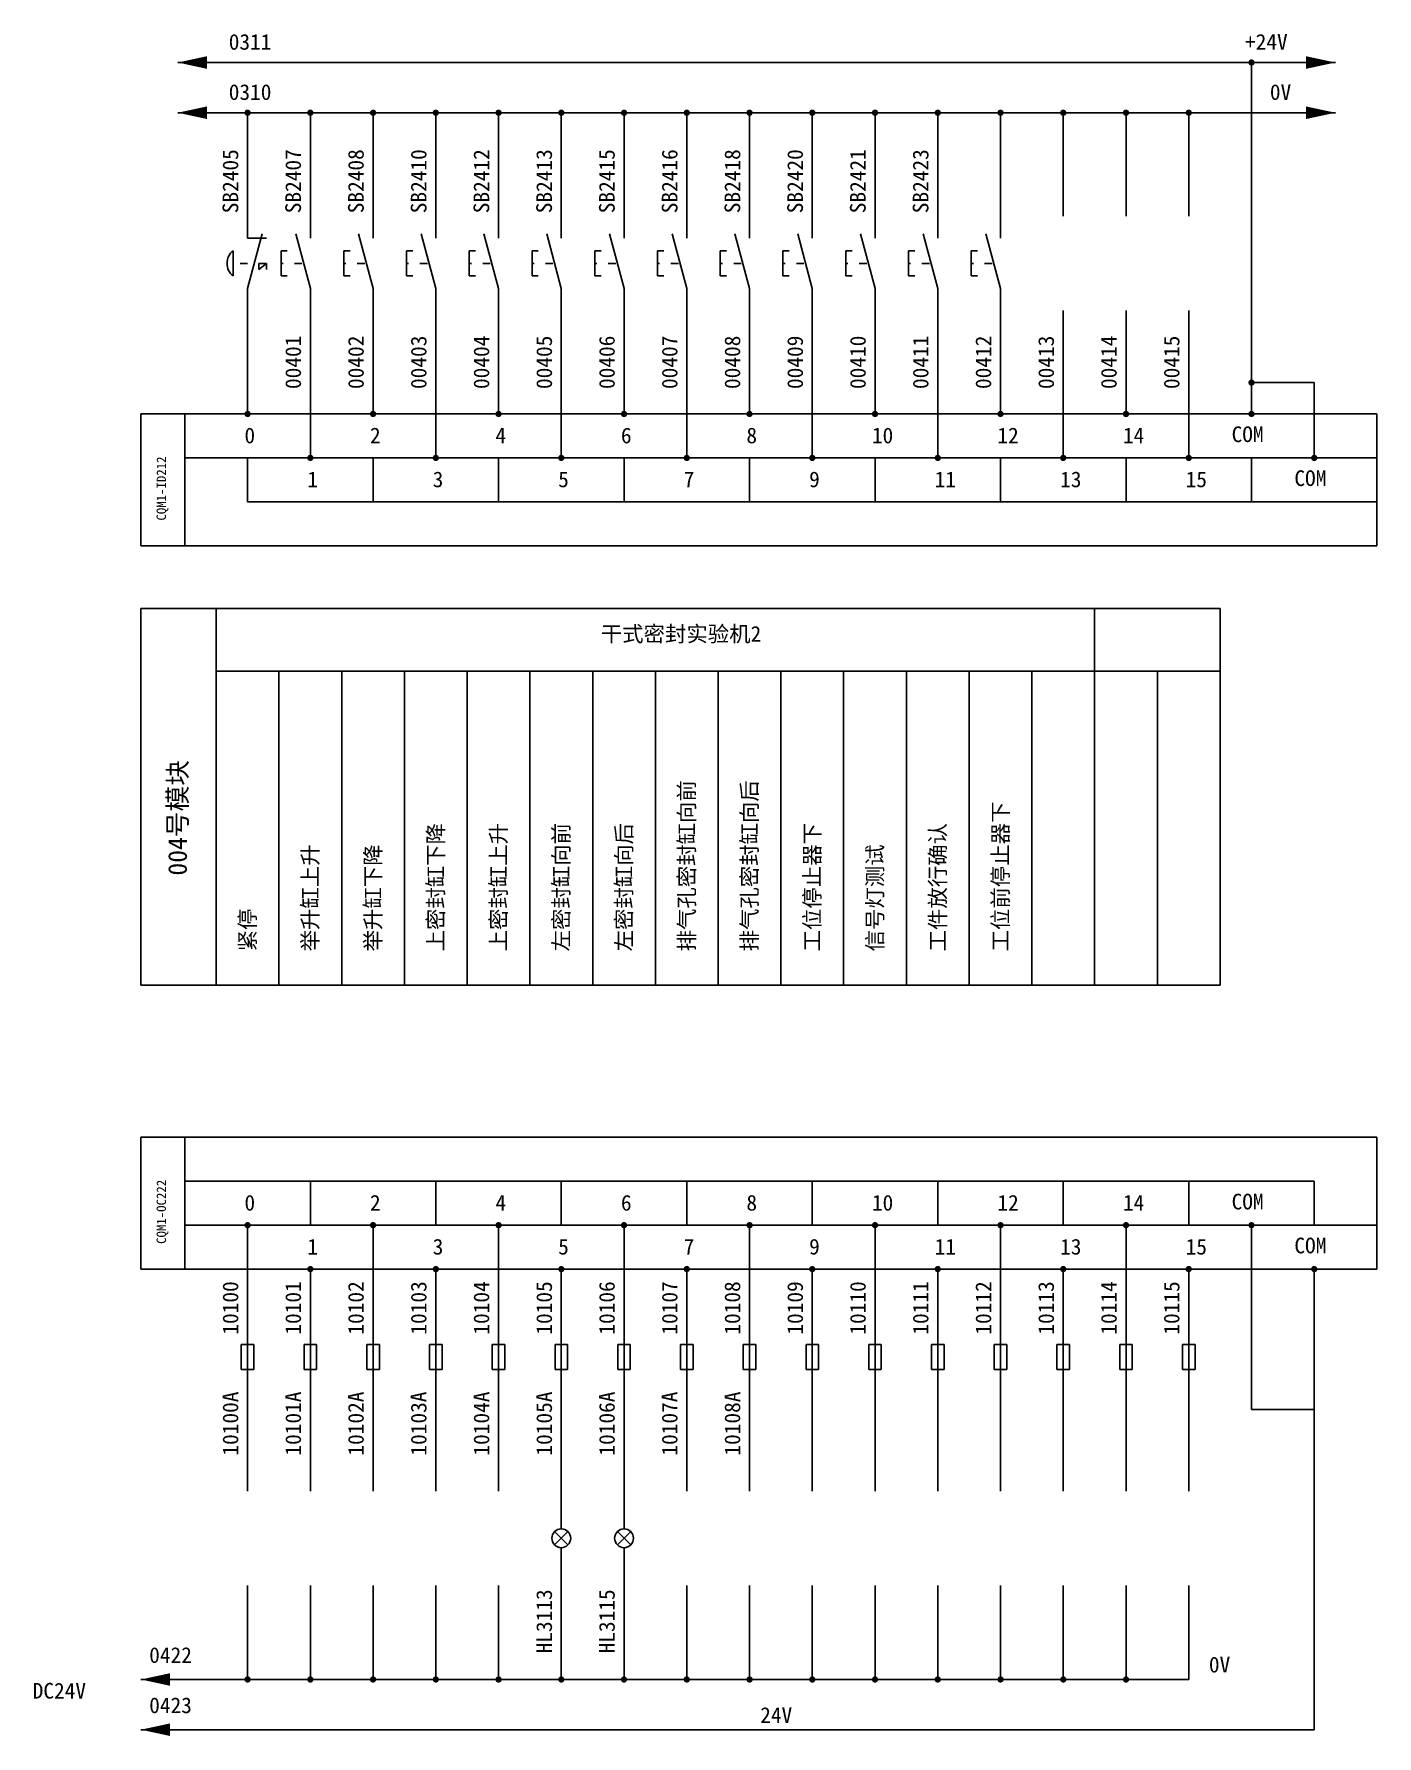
# Model space of a CAD drawing. Header units: millimetres. Extents: x 238 to 703, y -83 to 446.
# Drawn here: x 488.9 to 703, y 175.1 to 446.3 of the extents above; entities that cross this region are included whole.
import ezdxf

# ---------------------------------------------------------------- set-up
doc = ezdxf.new("R2010")
doc.units = ezdxf.units.MM
doc.header["$LTSCALE"] = 0.1
doc.linetypes.add('ACAD_ISO03W100', pattern=[30, 12, -18])

msp = doc.modelspace()

# ---------------------------------------------------------------- linework, layer by layer
for p, q in [((696.33, 441.76), (511.84, 441.76)), ((682.97, 433.76), (682.97, 441.76)), ((511.84, 433.76), (696.33, 433.76)), ((522.97, 413.76), (522.97, 433.76)), ((532.97, 413.76), (532.97, 433.76)), ((542.97, 413.76), (542.97, 433.76)), ((552.97, 413.76), (552.97, 433.76)), ((562.97, 413.76), (562.97, 433.76)), ((572.97, 413.76), (572.97, 433.76)), ((582.97, 413.76), (582.97, 433.76)), ((592.97, 413.76), (592.97, 433.76)), ((602.97, 413.76), (602.97, 433.76)), ((612.97, 413.76), (612.97, 433.76)), ((622.97, 413.76), (622.97, 433.76)), ((632.97, 413.76), (632.97, 433.76)), ((642.97, 413.76), (642.97, 433.76)), ((652.97, 417.26), (652.97, 433.76)), ((662.97, 417.26), (662.97, 433.76)), ((672.97, 417.26), (672.97, 433.76)), ((682.97, 385.76), (682.97, 433.76)), ((522.97, 405.76), (525.29, 414.45)), ((522.97, 413.76), (525.97, 413.76)), ((532.97, 405.76), (530.64, 414.45)), ((542.97, 405.76), (540.64, 414.45)), ((552.97, 405.76), (550.64, 414.45)), ((562.97, 405.76), (560.64, 414.45)), ((572.97, 405.76), (570.64, 414.45)), ((582.97, 405.76), (580.64, 414.45)), ((592.97, 405.76), (590.64, 414.45)), ((602.97, 405.76), (600.64, 414.45)), ((612.97, 405.76), (610.64, 414.45)), ((622.97, 405.76), (620.64, 414.45)), ((632.97, 405.76), (630.64, 414.45)), ((642.97, 405.76), (640.64, 414.45)), ((520.69, 409.76), (520.69, 411.76)), ((520.69, 409.76), (520.69, 407.76)), ((524.77, 408.76), (524.77, 409.76)), ((524.77, 408.76), (525.97, 409.76)), ((525.97, 409.76), (525.97, 408.76)), ((528.3, 409.76), (528.3, 411.76)), ((528.3, 411.76), (529.3, 411.76)), ((528.3, 409.76), (528.3, 407.76)), ((538.3, 411.76), (539.3, 411.76)), ((538.3, 409.76), (538.3, 411.76)), ((538.3, 409.76), (538.3, 407.76)), ((548.3, 411.76), (549.3, 411.76)), ((548.3, 409.76), (548.3, 411.76)), ((548.3, 409.76), (548.3, 407.76)), ((558.3, 411.76), (559.3, 411.76)), ((558.3, 409.76), (558.3, 411.76)), ((558.3, 409.76), (558.3, 407.76)), ((568.3, 411.76), (569.3, 411.76)), ((568.3, 409.76), (568.3, 411.76)), ((568.3, 409.76), (568.3, 407.76)), ((578.3, 411.76), (579.3, 411.76)), ((578.3, 409.76), (578.3, 411.76)), ((578.3, 409.76), (578.3, 407.76)), ((588.3, 411.76), (589.3, 411.76)), ((588.3, 409.76), (588.3, 411.76)), ((588.3, 409.76), (588.3, 407.76)), ((598.3, 411.76), (599.3, 411.76)), ((598.3, 409.76), (598.3, 411.76)), ((598.3, 409.76), (598.3, 407.76)), ((608.3, 411.76), (609.3, 411.76)), ((608.3, 409.76), (608.3, 411.76)), ((608.3, 409.76), (608.3, 407.76)), ((618.3, 411.76), (619.3, 411.76)), ((618.3, 409.76), (618.3, 411.76)), ((618.3, 409.76), (618.3, 407.76)), ((628.3, 411.76), (629.3, 411.76)), ((628.3, 409.76), (628.3, 411.76)), ((628.3, 409.76), (628.3, 407.76)), ((638.3, 411.76), (639.3, 411.76)), ((638.3, 409.76), (638.3, 411.76)), ((638.3, 409.76), (638.3, 407.76)), ((528.3, 407.76), (529.3, 407.76)), ((538.3, 407.76), (539.3, 407.76)), ((548.3, 407.76), (549.3, 407.76)), ((558.3, 407.76), (559.3, 407.76)), ((568.3, 407.76), (569.3, 407.76)), ((578.3, 407.76), (579.3, 407.76)), ((588.3, 407.76), (589.3, 407.76)), ((598.3, 407.76), (599.3, 407.76)), ((608.3, 407.76), (609.3, 407.76)), ((618.3, 407.76), (619.3, 407.76)), ((628.3, 407.76), (629.3, 407.76)), ((638.3, 407.76), (639.3, 407.76)), ((522.97, 405.76), (522.97, 385.76)), ((532.97, 378.76), (532.97, 405.76)), ((532.97, 405.76), (532.97, 378.76)), ((542.97, 385.76), (542.97, 405.76)), ((542.97, 405.76), (542.97, 385.76)), ((552.97, 385.76), (552.97, 405.76)), ((552.97, 405.76), (552.97, 385.76)), ((562.97, 385.76), (562.97, 405.76)), ((562.97, 405.76), (562.97, 385.76)), ((572.97, 378.76), (572.97, 405.76)), ((572.97, 405.76), (572.97, 378.76)), ((582.97, 385.76), (582.97, 405.76)), ((582.97, 405.76), (582.97, 385.76)), ((592.97, 378.76), (592.97, 405.76)), ((592.97, 405.76), (592.97, 378.76)), ((602.97, 385.76), (602.97, 405.76)), ((602.97, 405.76), (602.97, 385.76)), ((612.97, 378.76), (612.97, 405.76)), ((612.97, 405.76), (612.97, 378.76)), ((622.97, 385.76), (622.97, 405.76)), ((622.97, 405.76), (622.97, 385.76)), ((632.97, 378.76), (632.97, 405.76)), ((632.97, 405.76), (632.97, 378.76)), ((642.97, 385.76), (642.97, 405.76)), ((642.97, 405.76), (642.97, 385.76)), ((652.97, 378.76), (652.97, 402.26)), ((652.97, 402.26), (652.97, 378.76)), ((662.97, 385.76), (662.97, 402.26)), ((662.97, 402.26), (662.97, 385.76)), ((672.97, 378.76), (672.97, 402.26)), ((672.97, 402.26), (672.97, 378.76)), ((692.97, 390.76), (682.97, 390.76)), ((692.97, 385.76), (692.97, 390.76)), ((512.97, 385.76), (505.97, 385.76)), ((505.97, 364.76), (505.97, 385.76)), ((702.97, 385.76), (512.97, 385.76)), ((512.97, 385.76), (512.97, 364.76)), ((552.97, 385.76), (552.97, 378.76)), ((692.97, 385.76), (692.97, 378.76)), ((702.97, 378.76), (702.97, 385.76)), ((702.97, 378.76), (512.97, 378.76)), ((522.97, 378.76), (522.97, 371.76)), ((542.97, 378.76), (542.97, 371.76)), ((542.97, 371.76), (542.97, 378.76)), ((562.97, 378.76), (562.97, 371.76)), ((562.97, 371.76), (562.97, 378.76)), ((582.97, 378.76), (582.97, 371.76)), ((582.97, 371.76), (582.97, 378.76)), ((602.97, 378.76), (602.97, 371.76)), ((602.97, 371.76), (602.97, 378.76)), ((622.97, 378.76), (622.97, 371.76)), ((622.97, 371.76), (622.97, 378.76)), ((642.97, 378.76), (642.97, 371.76)), ((642.97, 371.76), (642.97, 378.76)), ((662.97, 378.76), (662.97, 371.76)), ((662.97, 371.76), (662.97, 378.76)), ((682.97, 371.76), (682.97, 378.76)), ((702.97, 371.76), (702.97, 378.76)), ((702.97, 371.76), (522.97, 371.76)), ((702.97, 364.76), (702.97, 371.76)), ((505.97, 364.76), (682.97, 364.76)), ((682.97, 364.76), (702.97, 364.76)), ((505.97, 354.76), (517.97, 354.76)), ((505.97, 294.76), (505.97, 354.76)), ((517.97, 344.76), (517.97, 354.76)), ((527.97, 354.76), (517.97, 354.76)), ((537.97, 354.76), (527.97, 354.76)), ((547.97, 354.76), (537.97, 354.76)), ((557.97, 354.76), (547.97, 354.76)), ((567.97, 354.76), (557.97, 354.76)), ((577.97, 354.76), (567.97, 354.76)), ((587.97, 354.76), (577.97, 354.76)), ((597.97, 354.76), (587.97, 354.76)), ((607.97, 354.76), (597.97, 354.76)), ((617.97, 354.76), (607.97, 354.76)), ((627.97, 354.76), (617.97, 354.76)), ((637.97, 354.76), (627.97, 354.76)), ((647.97, 354.76), (637.97, 354.76)), ((657.97, 354.76), (647.97, 354.76)), ((667.97, 354.76), (657.97, 354.76)), ((657.97, 344.76), (657.97, 354.76)), ((677.97, 354.76), (667.97, 354.76)), ((677.97, 344.76), (677.97, 354.76)), ((517.97, 344.76), (517.97, 294.76)), ((527.97, 344.76), (517.97, 344.76)), ((537.97, 344.76), (527.97, 344.76)), ((527.97, 344.76), (527.97, 294.76)), ((527.97, 294.76), (527.97, 344.76)), ((547.97, 344.76), (537.97, 344.76)), ((537.97, 344.76), (537.97, 294.76)), ((537.97, 294.76), (537.97, 344.76)), ((557.97, 344.76), (547.97, 344.76)), ((547.97, 344.76), (547.97, 294.76)), ((547.97, 294.76), (547.97, 344.76)), ((567.97, 344.76), (557.97, 344.76)), ((557.97, 344.76), (557.97, 294.76)), ((557.97, 294.76), (557.97, 344.76)), ((577.97, 344.76), (567.97, 344.76)), ((567.97, 344.76), (567.97, 294.76)), ((567.97, 294.76), (567.97, 344.76)), ((587.97, 344.76), (577.97, 344.76)), ((577.97, 344.76), (577.97, 294.76)), ((577.97, 294.76), (577.97, 344.76)), ((597.97, 344.76), (587.97, 344.76)), ((587.97, 344.76), (587.97, 294.76)), ((587.97, 294.76), (587.97, 344.76)), ((607.97, 344.76), (597.97, 344.76)), ((597.97, 344.76), (597.97, 294.76)), ((597.97, 294.76), (597.97, 344.76)), ((617.97, 344.76), (607.97, 344.76)), ((607.97, 344.76), (607.97, 294.76)), ((607.97, 294.76), (607.97, 344.76)), ((627.97, 344.76), (617.97, 344.76)), ((617.97, 344.76), (617.97, 294.76)), ((617.97, 294.76), (617.97, 344.76)), ((637.97, 344.76), (627.97, 344.76)), ((627.97, 344.76), (627.97, 294.76)), ((627.97, 294.76), (627.97, 344.76)), ((647.97, 344.76), (637.97, 344.76)), ((637.97, 344.76), (637.97, 294.76)), ((637.97, 294.76), (637.97, 344.76)), ((657.97, 344.76), (647.97, 344.76)), ((647.97, 344.76), (647.97, 294.76)), ((647.97, 294.76), (647.97, 344.76)), ((667.97, 344.76), (657.97, 344.76)), ((657.97, 344.76), (657.97, 294.76)), ((657.97, 294.76), (657.97, 344.76)), ((677.97, 344.76), (667.97, 344.76)), ((667.97, 294.76), (667.97, 344.76)), ((677.97, 294.76), (677.97, 344.76)), ((667.97, 336.76), (667.97, 294.76)), ((505.97, 294.76), (517.97, 294.76)), ((517.97, 294.76), (527.97, 294.76)), ((527.97, 294.76), (537.97, 294.76)), ((537.97, 294.76), (547.97, 294.76)), ((547.97, 294.76), (557.97, 294.76)), ((557.97, 294.76), (567.97, 294.76)), ((567.97, 294.76), (577.97, 294.76)), ((577.97, 294.76), (587.97, 294.76)), ((587.97, 294.76), (597.97, 294.76)), ((597.97, 294.76), (607.97, 294.76)), ((607.97, 294.76), (617.97, 294.76)), ((617.97, 294.76), (627.97, 294.76)), ((627.97, 294.76), (637.97, 294.76)), ((637.97, 294.76), (647.97, 294.76)), ((647.97, 294.76), (657.97, 294.76)), ((657.97, 294.76), (667.97, 294.76)), ((667.97, 294.76), (677.97, 294.76)), ((505.97, 249.51), (505.97, 270.51)), ((512.97, 270.51), (505.97, 270.51)), ((512.97, 270.51), (702.97, 270.51)), ((512.97, 270.51), (512.97, 249.51)), ((702.97, 263.51), (702.97, 270.51)), ((692.97, 263.51), (512.97, 263.51)), ((532.97, 263.51), (532.97, 256.51)), ((552.97, 263.51), (552.97, 256.51)), ((572.97, 263.51), (572.97, 256.51)), ((592.97, 263.51), (592.97, 256.51)), ((612.97, 263.51), (612.97, 256.51)), ((632.97, 263.51), (632.97, 256.51)), ((652.97, 263.51), (652.97, 256.51)), ((672.97, 263.51), (672.97, 256.51)), ((692.97, 263.51), (692.97, 256.51)), ((702.97, 256.51), (702.97, 263.51)), ((702.97, 256.51), (512.97, 256.51)), ((522.97, 256.51), (522.97, 249.51)), ((542.97, 249.51), (542.97, 256.51)), ((542.97, 256.51), (542.97, 249.51)), ((562.97, 249.51), (562.97, 256.51)), ((562.97, 256.51), (562.97, 249.51)), ((582.97, 249.51), (582.97, 256.51)), ((582.97, 256.51), (582.97, 249.51)), ((602.97, 249.51), (602.97, 256.51)), ((602.97, 256.51), (602.97, 249.51)), ((622.97, 249.51), (622.97, 256.51)), ((622.97, 256.51), (622.97, 249.51)), ((642.97, 249.51), (642.97, 256.51)), ((642.97, 256.51), (642.97, 249.51)), ((662.97, 249.51), (662.97, 256.51)), ((662.97, 256.51), (662.97, 249.51)), ((682.97, 249.51), (682.97, 256.51)), ((702.97, 249.51), (702.97, 256.51)), ((505.97, 249.51), (522.97, 249.51)), ((522.97, 214.12), (522.97, 249.51)), ((702.97, 249.51), (522.97, 249.51)), ((532.97, 214.12), (532.97, 249.51)), ((542.97, 214.12), (542.97, 249.51)), ((552.97, 214.12), (552.97, 249.51)), ((562.97, 214.12), (562.97, 249.51)), ((572.97, 214.12), (572.97, 249.51)), ((582.97, 214.12), (582.97, 249.51)), ((592.97, 214.12), (592.97, 249.51)), ((602.97, 214.12), (602.97, 249.51)), ((612.97, 214.12), (612.97, 249.51)), ((622.97, 214.12), (622.97, 249.51)), ((632.97, 214.12), (632.97, 249.51)), ((642.97, 214.12), (642.97, 249.51)), ((652.97, 214.12), (652.97, 249.51)), ((662.97, 214.12), (662.97, 249.51)), ((672.97, 214.12), (672.97, 249.51)), ((682.97, 249.51), (682.97, 227.12)), ((692.97, 249.51), (692.97, 176.12)), ((532.97, 239.12), (532.97, 214.12)), ((572.97, 239.12), (572.97, 214.12)), ((592.97, 239.12), (592.97, 214.12)), ((612.97, 239.12), (612.97, 214.12)), ((632.97, 239.12), (632.97, 214.12)), ((652.97, 239.12), (652.97, 214.12)), ((672.97, 239.12), (672.97, 214.12)), ((523.97, 237.51), (521.97, 237.51)), ((521.97, 237.51), (521.97, 233.51)), ((523.97, 233.51), (523.97, 237.51)), ((531.97, 237.51), (531.97, 233.51)), ((533.97, 237.51), (531.97, 237.51)), ((533.97, 233.51), (533.97, 237.51)), ((541.97, 237.51), (541.97, 233.51)), ((543.97, 237.51), (541.97, 237.51)), ((543.97, 233.51), (543.97, 237.51)), ((551.97, 237.51), (551.97, 233.51)), ((553.97, 237.51), (551.97, 237.51)), ((553.97, 233.51), (553.97, 237.51)), ((561.97, 237.51), (561.97, 233.51)), ((563.97, 237.51), (561.97, 237.51)), ((563.97, 233.51), (563.97, 237.51)), ((571.97, 237.51), (571.97, 233.51)), ((573.97, 237.51), (571.97, 237.51)), ((573.97, 233.51), (573.97, 237.51)), ((581.97, 237.51), (581.97, 233.51)), ((583.97, 237.51), (581.97, 237.51)), ((583.97, 233.51), (583.97, 237.51)), ((591.97, 237.51), (591.97, 233.51)), ((593.97, 237.51), (591.97, 237.51)), ((593.97, 233.51), (593.97, 237.51)), ((601.97, 237.51), (601.97, 233.51)), ((603.97, 237.51), (601.97, 237.51)), ((603.97, 233.51), (603.97, 237.51)), ((611.97, 237.51), (611.97, 233.51)), ((613.97, 237.51), (611.97, 237.51)), ((613.97, 233.51), (613.97, 237.51)), ((621.97, 237.51), (621.97, 233.51)), ((623.97, 237.51), (621.97, 237.51)), ((623.97, 233.51), (623.97, 237.51)), ((631.97, 237.51), (631.97, 233.51)), ((633.97, 237.51), (631.97, 237.51)), ((633.97, 233.51), (633.97, 237.51)), ((641.97, 237.51), (641.97, 233.51)), ((643.97, 237.51), (641.97, 237.51)), ((643.97, 233.51), (643.97, 237.51)), ((651.97, 237.51), (651.97, 233.51)), ((653.97, 237.51), (651.97, 237.51)), ((653.97, 233.51), (653.97, 237.51)), ((661.97, 237.51), (661.97, 233.51)), ((663.97, 237.51), (661.97, 237.51)), ((663.97, 233.51), (663.97, 237.51)), ((671.97, 237.51), (671.97, 233.51)), ((673.97, 237.51), (671.97, 237.51)), ((673.97, 233.51), (673.97, 237.51)), ((521.97, 233.51), (523.97, 233.51)), ((531.97, 233.51), (533.97, 233.51)), ((541.97, 233.51), (543.97, 233.51)), ((551.97, 233.51), (553.97, 233.51)), ((561.97, 233.51), (563.97, 233.51)), ((571.97, 233.51), (573.97, 233.51)), ((581.97, 233.51), (583.97, 233.51)), ((591.97, 233.51), (593.97, 233.51)), ((601.97, 233.51), (603.97, 233.51)), ((611.97, 233.51), (613.97, 233.51)), ((621.97, 233.51), (623.97, 233.51)), ((631.97, 233.51), (633.97, 233.51)), ((641.97, 233.51), (643.97, 233.51)), ((651.97, 233.51), (653.97, 233.51)), ((661.97, 233.51), (663.97, 233.51)), ((671.97, 233.51), (673.97, 233.51)), ((542.97, 232.12), (542.97, 214.12)), ((552.97, 232.12), (552.97, 214.12)), ((562.97, 232.12), (562.97, 214.12)), ((582.97, 232.12), (582.97, 214.12)), ((602.97, 232.12), (602.97, 214.12)), ((622.97, 232.12), (622.97, 214.12)), ((642.97, 232.12), (642.97, 214.12)), ((662.97, 232.12), (662.97, 214.12)), ((692.97, 227.12), (682.97, 227.12)), ((572.97, 214.12), (572.97, 208.12)), ((582.97, 214.12), (582.97, 208.12)), ((571.9, 205.56), (574.03, 207.68)), ((571.9, 207.68), (574.03, 205.56)), ((581.9, 207.68), (584.03, 205.56)), ((581.9, 205.56), (584.03, 207.68)), ((572.97, 199.12), (572.97, 205.12)), ((582.97, 199.12), (582.97, 205.12)), ((522.97, 199.12), (522.97, 184.12)), ((532.97, 199.12), (532.97, 184.12)), ((542.97, 199.12), (542.97, 184.12)), ((552.97, 199.12), (552.97, 184.12)), ((562.97, 199.12), (562.97, 184.12)), ((572.97, 199.12), (572.97, 184.12)), ((582.97, 199.12), (582.97, 184.12)), ((592.97, 199.12), (592.97, 184.12)), ((602.97, 199.12), (602.97, 184.12)), ((612.97, 199.12), (612.97, 184.12)), ((622.97, 199.12), (622.97, 184.12)), ((632.97, 199.12), (632.97, 184.12)), ((642.97, 199.12), (642.97, 184.12)), ((652.97, 199.12), (652.97, 184.12)), ((662.97, 199.12), (662.97, 184.12)), ((672.97, 199.12), (672.97, 184.12)), ((505.97, 184.12), (672.97, 184.12)), ((692.97, 176.12), (505.97, 176.12))]:
    msp.add_line(p, q)
at = {"linetype": 'ACAD_ISO03W100'}
for p, q in [((525.97, 409.76), (520.69, 409.76)), ((531.64, 409.76), (528.3, 409.76)), ((541.64, 409.76), (538.3, 409.76)), ((551.64, 409.76), (548.3, 409.76)), ((561.64, 409.76), (558.3, 409.76)), ((571.64, 409.76), (568.3, 409.76)), ((581.64, 409.76), (578.3, 409.76)), ((591.64, 409.76), (588.3, 409.76)), ((601.64, 409.76), (598.3, 409.76)), ((611.64, 409.76), (608.3, 409.76)), ((621.64, 409.76), (618.3, 409.76)), ((631.64, 409.76), (628.3, 409.76)), ((641.64, 409.76), (638.3, 409.76))]:
    msp.add_line(p, q, dxfattribs=at)
for points in [[(511.84, 441.76, 0, 2, 0), (516.48, 441.76, 2, 2, 0)], [(696.33, 441.76, 0, 2, 0), (691.68, 441.76, 2, 2, 0)], [(511.84, 433.76, 0, 2, 0), (516.48, 433.76, 2, 2, 0)], [(696.33, 433.76, 0, 2, 0), (691.68, 433.76, 2, 2, 0)], [(505.97, 184.12, 0, 2, 0), (510.61, 184.12, 2, 2, 0)], [(505.97, 176.12, 0, 2, 0), (510.61, 176.12, 2, 2, 0)]]:
    msp.add_lwpolyline(points, format="xyseb")
at = {"const_width": 0.5}
for points in [[(682.97, 441.51, 1), (682.97, 442.01, 1)], [(522.97, 433.51, 1), (522.97, 434.01, 1)], [(532.97, 433.51, 1), (532.97, 434.01, 1)], [(542.97, 433.51, 1), (542.97, 434.01, 1)], [(552.97, 433.51, 1), (552.97, 434.01, 1)], [(562.97, 433.51, 1), (562.97, 434.01, 1)], [(572.97, 433.51, 1), (572.97, 434.01, 1)], [(582.97, 433.51, 1), (582.97, 434.01, 1)], [(592.97, 433.51, 1), (592.97, 434.01, 1)], [(602.97, 433.51, 1), (602.97, 434.01, 1)], [(612.97, 433.51, 1), (612.97, 434.01, 1)], [(622.97, 433.51, 1), (622.97, 434.01, 1)], [(632.97, 433.51, 1), (632.97, 434.01, 1)], [(642.97, 433.51, 1), (642.97, 434.01, 1)], [(652.97, 433.51, 1), (652.97, 434.01, 1)], [(662.97, 433.51, 1), (662.97, 434.01, 1)], [(672.97, 433.51, 1), (672.97, 434.01, 1)], [(682.97, 390.51, 1), (682.97, 391.01, 1)], [(522.97, 385.51, 1), (522.97, 386.01, 1)], [(542.97, 385.51, 1), (542.97, 386.01, 1)], [(562.97, 385.51, 1), (562.97, 386.01, 1)], [(582.97, 385.51, 1), (582.97, 386.01, 1)], [(602.97, 385.51, 1), (602.97, 386.01, 1)], [(622.97, 385.51, 1), (622.97, 386.01, 1)], [(642.97, 385.51, 1), (642.97, 386.01, 1)], [(662.97, 385.51, 1), (662.97, 386.01, 1)], [(682.97, 385.51, 1), (682.97, 386.01, 1)], [(532.97, 378.51, 1), (532.97, 379.01, 1)], [(552.97, 378.51, 1), (552.97, 379.01, 1)], [(572.97, 378.51, 1), (572.97, 379.01, 1)], [(592.97, 378.51, 1), (592.97, 379.01, 1)], [(612.97, 378.51, 1), (612.97, 379.01, 1)], [(632.97, 378.51, 1), (632.97, 379.01, 1)], [(652.97, 378.51, 1), (652.97, 379.01, 1)], [(672.97, 378.51, 1), (672.97, 379.01, 1)], [(692.97, 378.51, 1), (692.97, 379.01, 1)], [(522.97, 256.26, 1), (522.97, 256.76, 1)], [(542.97, 256.26, 1), (542.97, 256.76, 1)], [(562.97, 256.26, 1), (562.97, 256.76, 1)], [(582.97, 256.26, 1), (582.97, 256.76, 1)], [(602.97, 256.26, 1), (602.97, 256.76, 1)], [(622.97, 256.26, 1), (622.97, 256.76, 1)], [(642.97, 256.26, 1), (642.97, 256.76, 1)], [(662.97, 256.26, 1), (662.97, 256.76, 1)], [(682.97, 256.26, 1), (682.97, 256.76, 1)], [(532.97, 249.26, 1), (532.97, 249.76, 1)], [(552.97, 249.26, 1), (552.97, 249.76, 1)], [(572.97, 249.26, 1), (572.97, 249.76, 1)], [(592.97, 249.26, 1), (592.97, 249.76, 1)], [(612.97, 249.26, 1), (612.97, 249.76, 1)], [(632.97, 249.26, 1), (632.97, 249.76, 1)], [(652.97, 249.26, 1), (652.97, 249.76, 1)], [(672.97, 249.26, 1), (672.97, 249.76, 1)], [(692.97, 249.26, 1), (692.97, 249.76, 1)], [(522.97, 184.37, -1), (522.97, 183.87, -1)], [(532.97, 184.37, -1), (532.97, 183.87, -1)], [(542.97, 184.37, -1), (542.97, 183.87, -1)], [(552.97, 184.37, -1), (552.97, 183.87, -1)], [(562.97, 184.37, -1), (562.97, 183.87, -1)], [(572.97, 184.37, -1), (572.97, 183.87, -1)], [(582.97, 184.37, -1), (582.97, 183.87, -1)], [(592.97, 184.37, -1), (592.97, 183.87, -1)], [(602.97, 184.37, -1), (602.97, 183.87, -1)], [(612.97, 184.37, -1), (612.97, 183.87, -1)], [(622.97, 184.37, -1), (622.97, 183.87, -1)], [(632.97, 184.37, -1), (632.97, 183.87, -1)], [(642.97, 184.37, -1), (642.97, 183.87, -1)], [(652.97, 184.37, -1), (652.97, 183.87, -1)], [(662.97, 184.37, -1), (662.97, 183.87, -1)]]:
    msp.add_lwpolyline(points, format="xyb", close=True, dxfattribs=at)
for centre in [(572.97, 206.62), (582.97, 206.62)]:
    msp.add_circle(centre, 1.5)
msp.add_arc((522.19, 409.76), 2.5, 126.8699, 233.1301)

# ---------------------------------------------------------------- texts
at = {"char_height": 2.5}
for s, insert, width, attachment_point in [('0311', (519.97, 446.3), 9.9722, 1), ('+24V', (681.93, 446.3), 12.3, 1), ('0310', (519.97, 438.3), 9.9722, 1), ('0V', (685.9, 438.3), 9.9722, 1), ('0', (522.47, 383.59), 4.2197, 1), ('2', (542.47, 383.59), 4.2197, 1), ('4', (562.47, 383.59), 4.2197, 1), ('6', (582.47, 383.59), 4.2197, 1), ('8', (602.47, 383.59), 4.2197, 1), ('10', (622.47, 383.59), 4.2197, 1), ('12', (642.47, 383.59), 4.2197, 1), ('14', (662.47, 383.59), 4.2197, 1), ('COM', (679.8, 383.78), 10.875, 1), ('1', (532.47, 376.59), 4.2197, 1), ('3', (552.47, 376.59), 4.2197, 1), ('5', (572.47, 376.59), 4.2197, 1), ('7', (592.47, 376.59), 4.2197, 1), ('9', (612.47, 376.59), 4.2197, 1), ('11', (632.47, 376.59), 4.2197, 1), ('13', (652.47, 376.59), 4.2197, 1), ('15', (672.47, 376.59), 4.2197, 1), ('COM', (689.8, 376.78), 10.875, 1), ('{\\fSimSun|b0|i0|c134|p54;干式密封实验机2}', (579.26, 351.97), 30.5205, 1), ('0', (522.47, 261.33), 4.2197, 1), ('2', (542.47, 261.33), 4.2197, 1), ('4', (562.47, 261.33), 4.2197, 1), ('6', (582.47, 261.33), 4.2197, 1), ('8', (602.47, 261.33), 4.2197, 1), ('10', (622.47, 261.33), 4.2197, 1), ('12', (642.47, 261.33), 4.2197, 1), ('14', (662.47, 261.33), 4.2197, 1), ('COM', (679.8, 261.52), 10.875, 1), ('1', (532.47, 254.33), 4.2197, 1), ('3', (552.47, 254.33), 4.2197, 1), ('5', (572.47, 254.33), 4.2197, 1), ('7', (592.47, 254.33), 4.2197, 1), ('9', (612.47, 254.33), 4.2197, 1), ('11', (632.47, 254.33), 4.2197, 1), ('13', (652.47, 254.33), 4.2197, 1), ('15', (672.47, 254.33), 4.2197, 1), ('COM', (689.8, 254.52), 10.875, 1), ('0422', (507.29, 186.72), 9.9722, 7), ('0V', (676.18, 185.2), 9.9722, 7), ('\\pt7.5;DC24V', (488.72, 181.04), 16.3929, 7), ('0423', (507.29, 178.72), 9.9722, 7), ('24V', (604.67, 177.2), 9.9722, 7)]:
    msp.add_mtext(s, dxfattribs=dict(at, insert=insert, width=width, attachment_point=attachment_point))
at = {"rotation": 90}
for s, insert, char_height, width, attachment_point in [('SB2405', (518.98, 417.74), 2.5, 21.9269, 1), ('SB2407', (528.98, 417.74), 2.5, 21.9269, 1), ('SB2408', (538.98, 417.74), 2.5, 21.9269, 1), ('SB2410', (548.98, 417.74), 2.5, 21.9269, 1), ('SB2412', (558.98, 417.74), 2.5, 21.9269, 1), ('SB2413', (568.98, 417.74), 2.5, 21.9269, 1), ('SB2415', (578.98, 417.74), 2.5, 21.9269, 1), ('SB2416', (588.98, 417.74), 2.5, 21.9269, 1), ('SB2418', (598.98, 417.74), 2.5, 21.9269, 1), ('SB2420', (608.98, 417.74), 2.5, 21.9269, 1), ('SB2421', (618.98, 417.74), 2.5, 21.9269, 1), ('SB2423', (628.98, 417.74), 2.5, 21.9269, 1), ('00401', (528.98, 389.74), 2.5, 21.9269, 1), ('00402', (538.98, 389.74), 2.5, 21.9269, 1), ('00403', (548.98, 389.74), 2.5, 21.9269, 1), ('00404', (558.98, 389.74), 2.5, 21.9269, 1), ('00405', (568.98, 389.74), 2.5, 21.9269, 1), ('00406', (578.98, 389.74), 2.5, 21.9269, 1), ('00407', (588.98, 389.74), 2.5, 21.9269, 1), ('00408', (598.98, 389.74), 2.5, 21.9269, 1), ('00409', (608.98, 389.74), 2.5, 21.9269, 1), ('00410', (618.98, 389.74), 2.5, 21.9269, 1), ('00411', (628.98, 389.74), 2.5, 21.9269, 1), ('00412', (638.98, 389.74), 2.5, 21.9269, 1), ('00413', (648.98, 389.74), 2.5, 21.9269, 1), ('00414', (658.98, 389.74), 2.5, 21.9269, 1), ('00415', (668.98, 389.74), 2.5, 21.9269, 1), ('{\\H0.6x;CQM1-ID212}', (508.47, 368.78), 2.5, 13.9268, 1), ('004{\\fSimSun|b0|i0|c134|p54;号模块}', (510.3, 312.21), 3, 30.9, 1), ('{\\fSimSun|b0|i0|c134|p54;排气孔密封缸向前}', (591.7, 300.13), 2.5, 29.0626, 1), ('{\\fSimSun|b0|i0|c134|p54;排气孔密封缸向后}', (601.7, 300.13), 2.5, 28.4444, 1), ('\\pt25;{\\fSimSun|b0|i0|c134|p54;工位前停止器下}', (641.7, 300.13), 2.5, 28.2727, 1), ('{\\fSimSun|b0|i0|c134|p54;上密封缸下降}', (551.7, 300.13), 2.5, 25.7811, 1), ('{\\fSimSun|b0|i0|c134|p54;上密封缸上升}', (561.7, 300.13), 2.5, 25.7811, 1), ('{\\fSimSun|b0|i0|c134|p54;左密封缸向前}', (571.7, 300.13), 2.5, 25.7811, 1), ('{\\fSimSun|b0|i0|c134|p54;左密封缸向后}', (581.7, 300.13), 2.5, 25.7811, 1), ('{\\fSimSun|b0|i0|c134|p54;工位停止器下}', (611.7, 300.13), 2.5, 25.7811, 1), ('{\\fSimSun|b0|i0|c134|p54;工件放行确认}', (631.7, 300.13), 2.5, 28.5, 1), ('{\\fSimSun|b0|i0|c134|p54;举升缸上升}', (531.7, 300.13), 2.5, 25.7811, 1), ('{\\fSimSun|b0|i0|c134|p54;举升缸下降}', (541.7, 300.13), 2.5, 25.7811, 1), ('{\\fSimSun|b0|i0|c134|p54;信号灯测试}', (621.7, 300.13), 2.5, 25.7811, 1), ('{\\fSimSun|b0|i0|c134|p54;紧停}', (521.7, 300.13), 2.5, 25.7811, 1), ('{\\H0.6x;CQM1-OC222}', (508.47, 253.53), 2.5, 13.9268, 1), ('10100', (518.98, 247.57), 2.5, 21.9269, 3), ('10101', (528.98, 247.57), 2.5, 21.9269, 3), ('10102', (538.98, 247.57), 2.5, 21.9269, 3), ('10103', (548.98, 247.57), 2.5, 21.9269, 3), ('10104', (558.98, 247.57), 2.5, 21.9269, 3), ('10105', (568.98, 247.57), 2.5, 21.9269, 3), ('10106', (578.98, 247.57), 2.5, 21.9269, 3), ('10107', (588.98, 247.57), 2.5, 21.9269, 3), ('10108', (598.98, 247.57), 2.5, 21.9269, 3), ('10109', (608.98, 247.57), 2.5, 21.9269, 3), ('10110', (618.98, 247.57), 2.5, 21.9269, 3), ('10111', (628.98, 247.57), 2.5, 21.9269, 3), ('10112', (638.98, 247.57), 2.5, 21.9269, 3), ('10113', (648.98, 247.57), 2.5, 21.9269, 3), ('10114', (658.98, 247.57), 2.5, 21.9269, 3), ('10115', (668.98, 247.57), 2.5, 21.9269, 3), ('10100A', (518.98, 230), 2.5, 21.9269, 3), ('10101A', (528.98, 230), 2.5, 21.9269, 3), ('10102A', (538.98, 230), 2.5, 21.9269, 3), ('10103A', (548.98, 230), 2.5, 21.9269, 3), ('10104A', (558.98, 230), 2.5, 21.9269, 3), ('10105A', (568.98, 230), 2.5, 21.9269, 3), ('10106A', (578.98, 230), 2.5, 21.9269, 3), ('10107A', (588.98, 230), 2.5, 21.9269, 3), ('10108A', (598.98, 230), 2.5, 21.9269, 3), ('HL3113', (568.98, 198.48), 2.5, 21.9269, 3), ('HL3115', (578.98, 198.48), 2.5, 21.9269, 3)]:
    msp.add_mtext(s, dxfattribs=dict(at, insert=insert, char_height=char_height, width=width, attachment_point=attachment_point))

doc.saveas('drawing.dxf')
